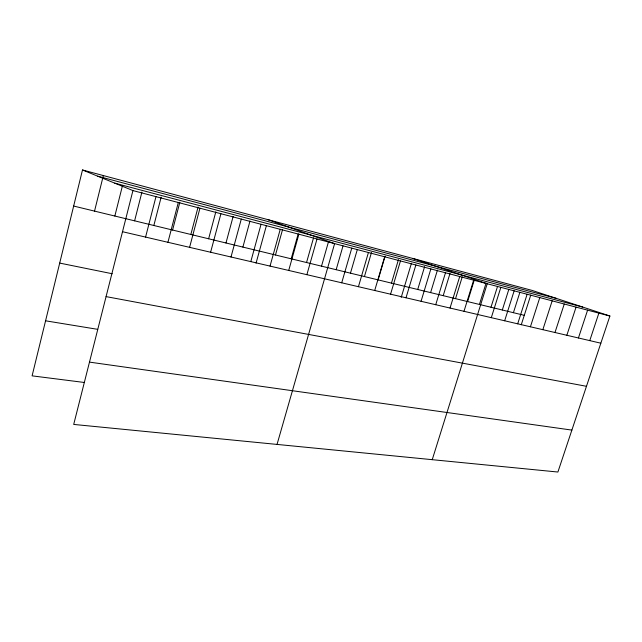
<?xml version="1.0" encoding="UTF-8"?>
<svg xmlns="http://www.w3.org/2000/svg" width="642" height="642" viewBox="0 0 642 642"><rect width="100%" height="100%" fill="white"/><g stroke="black" fill="none" stroke-linecap="round" stroke-linejoin="round"><path stroke-width="0.96" d="M82.489 169.97L132.934 190.578L73.702 424.426L557.898 472.031L609.9 316.024L532.242 290.449L82.489 169.97L32.1 375.851L84.23 382.463M94.534 211.114L103.354 175.563M114.846 216.033L122.462 185.739M134.611 220.832L141.938 192.046M145.582 237.091L155.982 196.645M153.847 225.494L161.166 197.118M167.931 242.299L178.299 202.511M172.586 230.037L179.848 202.214M190.843 234.466L198.089 207.021M189.591 247.347L199.943 208.201M208.634 238.776L215.816 211.868M210.608 252.242L220.928 213.722M225.976 242.989L233.142 216.434M231 257.001L241.288 219.074M242.893 247.09L249.987 221.049M250.797 261.615L261.053 224.275M256.07 263.124L266.462 225.39M270.033 266.093L280.241 229.322M275.49 254.994L282.544 229.619M291.203 258.798L298.185 233.921M288.715 270.451L298.883 234.226M306.539 262.522L313.497 237.957M306.876 274.68L317.004 238.993M321.522 266.157L328.407 242.066M277.039 444.416L334.618 243.623L268.035 219.676M336.159 269.704L343.013 245.91M341.713 282.801L351.76 248.133M350.46 273.171L357.289 249.666M358.437 286.701L368.428 252.515M364.439 276.558L371.469 252.563M374.711 290.489L384.662 256.784M378.106 279.872L385.112 256.158M391.468 283.114L398.441 259.673M390.569 294.188L400.464 260.941M401.226 297.366L411.442 263.268M406.009 297.784L415.864 264.986M417.717 289.478L424.587 266.735M421.056 301.291L430.862 268.934M430.597 292.608L437.435 270.122M435.733 304.709L445.484 272.778M443.205 295.665L450.01 273.436M450.034 308.048L459.736 276.525M455.539 298.65L462.256 276.838M463.989 311.298L473.644 280.185M467.601 301.579L474.294 280.008M479.422 304.444L486.082 283.106M432.243 459.672L487.214 283.756L412.878 258.477M490.986 307.245L497.566 286.316M491.299 317.662L500.848 287.343M502.317 309.998L508.857 289.293M504.66 320.775L514.146 290.842M513.415 312.686L519.924 292.206M517.693 323.817L527.13 294.253M521.264 324.764L530.765 295.055M530.42 326.778L539.802 297.583M542.843 329.675L552.176 300.841M554.985 332.508L564.262 304.019M566.846 335.268L576.067 307.125M578.434 337.973L587.599 310.158M589.765 340.613L598.874 313.119M89.487 362.12L571.878 430.1M45.574 320.807L97.688 329.338M106.082 296.612L586.475 386.299M59.698 263.084L112.214 273.741M122.518 231.714L600.84 343.197M73.653 206.05L524.281 315.326M132.934 190.578L609.9 316.024M114.749 183.147L582.655 307.053M97.664 176.173L556.301 298.37"/></g></svg>
